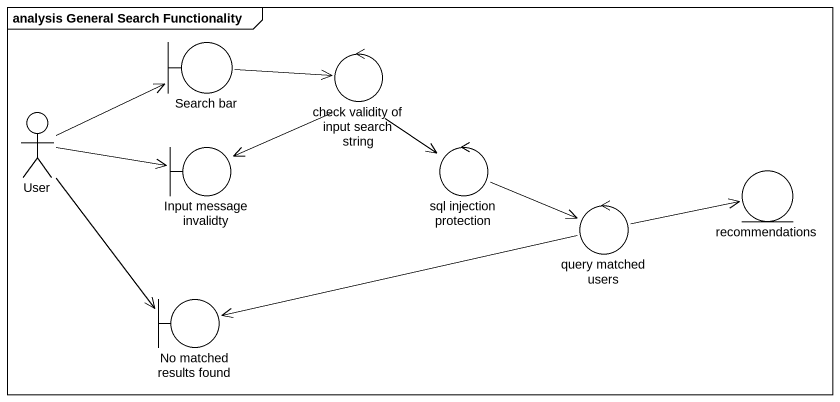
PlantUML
@startuml
mainframe analysis General Search Functionality
boundary "Search bar" as Search_bar
control "check validity of input search string" as check_validity_of_input
actor User
boundary "Input message invalidty" as Input_message_invalidty
control "sql injection protection" as sql_injection_protection
entity recommendations
control "query matched users" as query_matched_users
boundary "No matched results found" as No_matched_results_found
Search_bar -right-> check_validity_of_input
check_validity_of_input -left-> Input_message_invalidty
check_validity_of_input --> sql_injection_protection
User -right-> Search_bar
User -right-> Input_message_invalidty
User --> No_matched_results_found
sql_injection_protection -right-> query_matched_users
query_matched_users -right-> recommendations
query_matched_users -left-> No_matched_results_found
@enduml
